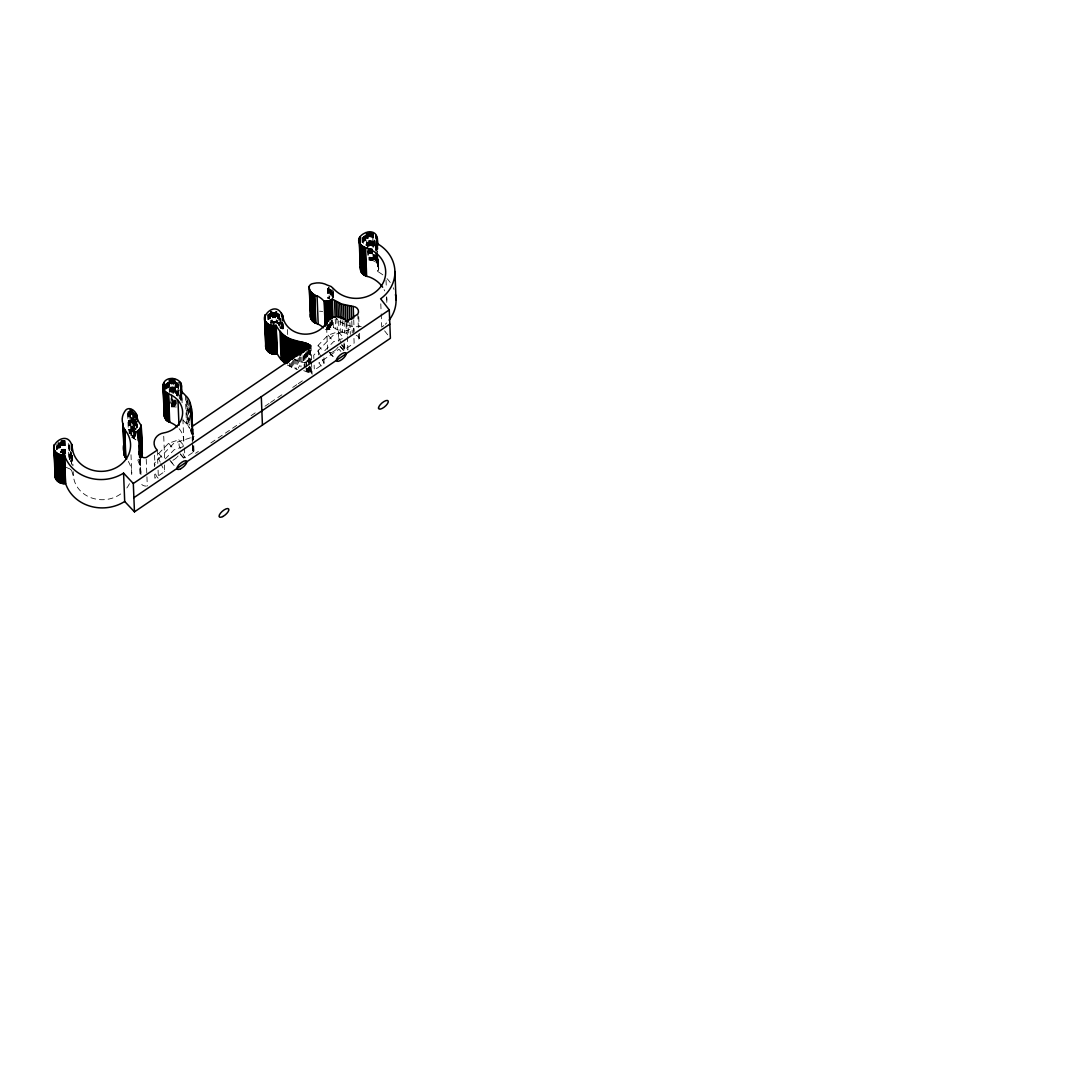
<?xml version="1.0" encoding="UTF-8"?>
<svg xmlns="http://www.w3.org/2000/svg" width="1076" height="1076" viewBox="0 0 1076 1076"><rect width="100%" height="100%" fill="white"/><g stroke="black" fill="none" stroke-linecap="round" stroke-linejoin="round"><path stroke-width="0.75" stroke-dasharray="5 3.75" d="M140.943 474.664L140.405 459.425M192.443 446.634L193.814 453.521L193.546 446.849M382.827 274.878A38.427 34.082 -2.3 0 0 377.985 271.73C380.985 265.974 374.838 258.966 368.517 260.177M160.203 462.115L158.912 459.412L158.683 453.494L168.636 443.272L178.872 439.788L184.426 446.271L174.191 449.755L165.341 458.833M318.496 354.945L318.106 345.369L328.072 335.147L338.308 331.664L342.935 337.07M324.777 350.709L333.627 341.63L342.397 338.644M325.234 329.673L329.538 329.471L333.385 327.454L333.116 320.782M164.426 464.94L164.695 471.57L154.89 478.228L154.688 473.265M182.974 453.816L184.897 457.865L194.702 451.221M341.764 344.347L344.333 349.74L354.139 343.096L353.91 337.42M195.59 453.305L198.361 451.422M210.856 442.949L239.988 423.191M251.085 415.672L258.025 410.965M264.965 406.257L269.121 403.433M270.506 402.491L283.001 394.031M292.712 387.441L296.868 384.616M298.254 383.675L303.809 379.909M138.764 459.519L137.836 460.071L139.974 465.814L140.956 472.875M176.329 406.97L170.99 406.849L170.788 401.846M303.701 370.628L311.448 373.749L311.112 365.41M333.385 327.454L340.836 331.623L348.382 333.99L347.978 323.984M287.346 365.046L297.447 369.552M131.797 437.286L135.872 439.828L135.536 431.489M66.228 467.374L70.088 469.042M70.438 469.324L71.419 470.266M340.635 346.781L345.934 352.968M339.841 346.257L344.091 351.206M328.072 335.147L333.627 341.63M340.863 351.381L339.021 349.216L318.819 362.921L322.518 367.239M330.036 352.915L335.335 359.102M329.243 352.39L334.555 358.577M318.106 345.369L323.661 351.852M180.136 453.668L186.498 461.093M180.405 454.381L185.718 460.568M168.636 443.272L174.191 449.755M169.537 459.802L174.837 465.989M170.869 461.752L177.231 469.176M158.683 453.494L164.224 459.977M183.122 420.38A32.267 28.622 -2.3 0 1 186.471 423.715L189.766 428.477M384.63 330.87L388.476 335.806M71.715 470.602L73.572 477.246A29.2 25.905 -2.3 0 0 92.59 498.255A29.2 25.905 -2.3 0 0 122.476 492.593M338.55 337.595L341.119 342.988M318.348 351.287L321.563 358.039M322.208 359.397L324.132 363.446L314.326 370.104L314.125 365.141M180.405 448.423L179.114 445.72L178.872 439.788M160.835 463.474L164.695 471.57M190.304 429.499L192.927 439.264M344.105 344.078L344.333 349.74M157.271 450.131L157.809 463.474M158.078 470.158L158.414 478.497A11.54 10.235 -2.3 0 1 155.226 471.893M386.028 280.096L386.365 288.435M386.701 296.774L386.835 300.11M380.796 303.809L381.133 312.148M381.2 313.815L381.738 327.158M377.663 244.05L378.066 252.349M378.322 259.02L378.658 269.067M377.595 244.481L377.73 252.349M377.999 259.02L378.51 269.915M377.125 242.396L377.663 251.986M377.636 253.613L378.268 270.749M376.963 242.799L377.38 251.555M377.367 252.806L378.106 271.152M376.775 243.189L377.057 251.649M377.232 252.833L377.851 271.677M376.735 245.785L376.936 250.789M377.205 257.46L377.474 264.131M376.479 245.422L376.748 252.093M376.815 253.761L377.219 263.768M376.277 246.74L376.412 250.076M376.681 256.747L376.95 263.418M375.981 246.404L376.116 249.74M376.183 251.407L376.654 263.082M375.672 246.081L375.806 249.417M376.075 256.088L376.344 262.759M375.134 240.768L375.537 250.775M375.605 252.443L376.008 262.45M374.784 240.473L375.12 248.825M375.389 255.496L375.659 262.167M374.421 240.204L374.757 248.543M375.026 255.214L375.295 261.885M374.031 239.948L374.367 248.287M374.636 254.958L374.905 261.629M373.372 233.035L373.977 248.045M374.246 254.716L374.515 261.387M372.955 232.819L373.56 247.83M373.829 254.501L374.098 261.172M372.673 235.953L373.143 247.628M373.399 254.299L373.668 260.97M372.094 232.429L372.7 247.44M372.969 254.124L373.238 260.796M371.65 232.268L372.256 247.292M372.323 248.959L372.794 260.634M371.193 232.134L371.798 247.144M371.866 248.812L372.336 260.5M370.736 232.012L371.341 247.036M371.408 248.704L371.879 260.379M370.265 231.918L370.87 246.929M370.938 248.596L371.408 260.284M369.794 231.851L370.386 246.861M370.453 248.529L370.924 260.204M369.31 231.797L369.915 246.808M369.983 248.475L370.453 260.15M368.826 231.77L369.431 246.781M369.498 248.448L369.969 260.123M368.409 233.425L368.947 246.767M369.014 248.435L369.485 260.123M367.858 231.77L368.463 246.794M368.53 248.462L369.001 260.136M367.454 233.479L368.315 255.173M366.97 233.546L367.844 255.227M366.499 233.626L366.97 245.301M367.037 246.969L367.373 255.308M365.961 232.066L366.499 245.409M365.625 235.523L366.028 245.53M365.181 235.671L365.517 244.01M364.724 235.832L365.06 244.185M364.293 236.021L364.63 244.373M363.876 236.236L364.132 242.907M363.459 236.464L363.728 243.136M363.123 238.374L363.325 243.378M362.746 238.643L362.881 241.979M362.316 237.258L362.518 242.261M361.966 237.554L362.168 242.557M358.725 316.613L359.128 326.62M359.397 333.291L359.666 339.962M357.81 314.071L358.348 327.427M358.617 334.098L358.94 342.437M353.722 319.801L354.192 331.475M353.735 332.955L353.547 328.22L333.372 335.08L313.721 355.228L313.856 358.537M351.785 321.28L352.255 332.968M349.875 322.679L350.346 334.354M346.754 321.616L347.292 334.959M347.36 336.627L347.898 349.982A11.54 10.235 -2.3 0 0 341.576 345.504M346.042 323.513L346.445 333.533M344.064 321.307L344.535 332.982M344.051 342.935L344.374 350.91M342.195 320.661L342.666 332.336M340.366 319.935L340.836 331.623M338.644 320.796L339.048 330.816M338.308 331.664L338.698 341.24M336.842 318.24L337.313 329.928M335.228 318.94L335.631 328.947M333.345 291.609L333.547 296.613M332.901 287.938L333.304 297.944M332.78 292.632L332.982 297.635M332.444 292.322L332.645 297.326M332.027 290.372L332.296 297.043M331.65 290.103L331.919 296.774M331.26 289.847L331.529 296.519M332.202 319.76L332.538 328.113M330.924 291.287L331.193 297.958M331.811 320.016L332.148 328.355M330.44 289.404L330.776 297.743M331.408 320.258L331.744 328.597M330.009 289.202L330.345 297.554M330.978 320.473L331.314 328.812M329.579 289.041L329.915 297.38M330.614 322.329L330.883 329M329.054 287.211L329.525 298.886M330.171 322.504L330.44 329.175M328.597 287.077L329.068 298.765M329.727 322.666L329.996 329.337M328.207 288.637L328.61 298.644M329.337 324.468L329.538 329.471M327.736 288.556L328.14 298.563M327.4 288.422L327.803 298.442M328.866 324.575L329.068 329.579M328.395 324.656L328.597 329.673M327.911 324.737L328.113 329.74M327.427 324.777L327.629 329.781M326.956 324.804L327.144 329.807M326.647 327.494L327.507 349.189M323.903 357.77L324.172 364.616M310.991 345.907L311.596 360.917M311.489 362.451L312.134 374.273M310.507 350.386L311.045 363.728M309.996 350.023L310.924 373.385M309.458 349.687L310.063 364.697M310.13 366.365L310.399 373.036M308.906 349.364L309.511 364.374M309.579 366.042L309.848 372.713M308.341 349.054L309.014 365.746M309.081 367.414L309.283 372.417M307.83 350.44L308.435 365.45M308.503 367.131L308.691 372.135M307.306 351.852L307.709 361.859M307.978 368.53L308.113 371.866M306.7 351.61L307.104 361.617M307.373 368.288L307.507 371.624M306.149 353.049L306.687 366.391M306.754 368.073L306.889 371.408M305.53 352.847L306.068 366.203M306.135 367.871L306.27 371.207M304.965 354.34L305.302 362.679M304.333 354.192L304.871 367.535M303.755 355.726L304.226 367.4M303.096 355.618L303.432 363.957M301.858 357.124L302.181 365.463M300.608 356.963L300.998 366.97M299.357 356.748L299.76 366.755M298.2 358.16L298.59 368.18M297.043 359.532L297.38 367.884M295.833 359.196L296.236 369.202M294.649 358.819L295.053 368.826M293.546 360.07L293.882 368.409M292.47 361.267L292.726 367.938M291.408 362.437L291.609 367.441M290.359 363.567L290.493 366.903M289.283 362.989L289.417 366.324M287.453 329.538L287.655 334.542M283.176 323.728L283.445 331.435M282.88 323.513L283.109 331.543M282.584 324.279L282.988 331.247M282.369 322.316L282.706 330.655M282.208 322.033L282.544 330.372M281.912 323.15L282.181 329.821M281.71 322.881L281.979 329.552M281.495 322.612L281.764 329.296M281.28 322.37L281.549 329.041M280.917 318.792L281.307 328.799M280.661 318.55L281.065 328.557M280.419 318.321L280.809 328.328M280.15 318.106L280.554 328.113M279.948 319.572L280.285 327.911M279.464 314.367L280.002 327.709M279.168 314.179L279.639 325.853M278.872 313.99L279.343 325.678M278.63 315.497L279.034 325.503M278.254 313.667L278.711 325.356M277.931 313.533L278.334 323.54M277.595 313.398L277.998 323.405M277.272 313.264L277.662 323.284M276.855 311.489L277.326 323.163M276.519 311.394L276.989 323.069M276.169 311.3L276.64 322.988M275.819 311.233L276.29 322.908M275.537 312.834L275.927 322.84M275.174 312.793L275.577 322.8M274.81 312.753L275.214 322.76M274.447 312.726L274.851 322.733M274.098 312.712L274.488 322.719M273.734 312.712L274.205 324.387M273.371 312.726L273.842 324.401M273.008 312.753L273.479 324.427M272.645 312.793L273.116 324.468M272.295 312.847L272.685 322.854M271.865 311.233L272.336 322.921M271.515 311.314L271.986 322.988M271.165 311.394L271.636 323.082M270.816 311.502L271.286 323.177M270.479 311.61L270.95 323.284M270.211 313.398L270.614 323.419M269.874 313.533L270.211 321.885M269.551 313.681L269.888 322.02M269.242 313.842L269.578 322.181M268.933 314.004L269.202 320.688M268.623 314.192L268.892 320.863M268.327 314.38L268.529 319.384M268.045 314.582L268.247 319.585M267.763 314.784L267.964 319.787M193.088 429.028L193.599 439.237M193.761 445.706L194.097 454.059M192.685 425.155L193.276 440.178M192.631 429.62L193.034 439.627M193.29 446.298L193.559 452.983M192.335 427.401L192.981 440.393M193.061 445.76L193.33 452.431M192.12 426.849L192.685 440.42M192.927 446.863L193.129 451.866M191.931 429.042L192.469 439.869M192.591 445.72L192.954 451.301M191.703 428.288L192.335 441.819M192.214 442.814L192.671 450.158M191.474 429.311L191.609 432.646M191.084 428.248L191.219 431.584M189.43 407.817L189.632 412.821M188.905 406.795L189.632 425.141M188.125 400.797L189.201 427.481M187.506 399.815L188.582 426.513M186.78 397.192L187.923 425.558M186.282 401.267L187.224 424.63M185.341 395.363L186.471 423.715M184.494 447.925L184.897 457.865M182.113 402.774L181.777 394.757L181.952 402.854M182.893 418.927L183.767 440.622M181.508 394.69L181.763 402.236M181.118 394.663L181.454 399.963M181.091 395.914L181.091 399.559M180.741 394.838L180.943 399.855M180.58 395.134L180.701 400.218M180.297 394.946L180.499 399.949M180.082 394.69L180.284 399.694M178.643 382.061L178.912 388.745M179.181 395.417L179.315 398.752M178.508 385.195L178.643 388.53M178.71 390.198L179.046 398.537M178.239 384.979L178.374 388.315M178.441 389.983L178.697 396.667M177.944 384.791L178.078 388.127M178.145 389.794L178.414 396.466M177.661 384.603L177.782 387.938M177.849 389.606L178.118 396.277M177.284 382.76L177.822 396.103M176.975 382.599L177.513 395.941M176.666 382.451L177.19 395.793M176.329 382.303L176.868 395.645M176.007 382.168L176.545 395.524M175.67 382.061L176.141 393.735M175.2 378.618L175.805 393.628M176.074 400.299L176.208 403.635M174.984 381.859L175.455 393.534M175.724 400.205L175.993 406.876M174.5 378.429L175.106 393.453M175.375 400.124L175.644 406.795M174.151 378.362L174.756 393.372M175.025 400.057L175.294 406.728M173.801 378.308L174.393 393.318M174.662 399.99L174.931 406.661M173.438 378.254L174.043 393.278M174.379 401.617L174.581 406.62M173.142 379.895L173.747 394.905M174.016 401.577L174.218 406.594M172.711 378.201L173.317 393.224M173.653 401.563L173.855 406.567M172.348 378.201L172.954 393.211M173.223 399.882L173.492 406.553M171.999 378.201L172.59 393.211M172.859 399.895L173.128 406.567M171.703 379.882L172.241 393.238M172.496 399.909L172.765 406.58M171.272 378.254L171.878 393.265M171.945 394.932L172.416 406.607M170.909 378.295L171.514 393.305M171.582 394.973L172.052 406.647M170.559 378.349L171.151 393.359M171.219 395.026L171.689 406.715M170.196 378.416L170.734 391.758M171.003 398.429L171.34 406.782M169.847 378.496L170.385 391.839M169.564 380.258L170.035 391.933M169.295 382.02L169.699 392.041M168.811 378.806L169.349 392.148M168.623 382.262L168.959 390.615M168.286 382.41L168.623 390.749M167.964 382.558L168.3 390.897M167.654 382.72L167.923 389.391M167.345 382.895L167.614 389.566M167.049 383.069L167.318 389.741M166.753 383.271L167.022 389.942M166.538 385.141L166.672 388.476M166.269 385.342L166.403 388.692M165.933 383.903L166.134 388.907M165.677 384.132L165.879 389.135M165.435 384.374L165.637 389.377M163.727 436.264L164.601 457.959M154.554 455.215L154.957 465.222M154.419 466.661L154.285 463.352L173.935 443.204L194.124 436.614M146.228 459.277L147.304 485.975M140.27 459.317L140.754 474.785M140.041 459.223L140.378 467.562M139.853 459.869L140.458 474.893M139.463 459.963L140.068 474.987M137.446 424.495L137.58 427.831M136.854 421.577L137.19 428.557M136.639 422.317L137.109 429.593M136.504 422.007L136.773 428.678M136.37 421.711L136.558 429.768M136.127 422.801L136.396 429.472M135.63 418.914L136.222 429.203M135.509 420.312L135.845 428.651M135.294 420.057L135.63 428.396M135.078 419.801L135.468 429.808M134.836 419.559L135.24 429.566M135.307 431.234L135.643 439.586M134.325 412.646L134.998 429.337M135.065 431.005L135.401 439.344M134.204 415.766L134.742 429.109M134.809 430.777L135.146 439.116M133.814 412.202L134.473 428.894M134.54 430.561L134.877 438.9M133.532 412L134.608 438.699M133.384 415.134L134.325 438.497M132.899 409.943L134.029 438.309M132.59 409.768L133.733 438.134M132.429 412.942L133.424 437.959M131.971 409.445L133.115 437.798M131.649 409.297L132.792 437.663M131.326 409.162L132.469 437.529M130.99 409.041L132.133 437.407M130.653 408.934L131.729 435.619M130.438 412.162L131.38 435.524M130.102 412.081L131.03 435.43M129.618 408.665L130.68 435.363M129.389 411.947L130.263 433.628M131.003 454.758L131.743 473.104M129.039 411.893L129.9 433.588M128.676 411.852L129.55 433.547M128.313 411.839L129.187 433.52M127.95 411.826L128.69 430.171M127.654 413.493L128.326 430.171M72.469 455.377L72.953 465.8M73.235 471.665L73.383 475.431M72.307 456.211L72.764 464.966M72.159 455.807L72.482 464.146M71.971 455.417L72.307 463.756M71.621 456.318L71.957 464.657M71.245 452.606L71.715 464.294M70.976 452.256L71.446 463.931M70.68 451.92L71.083 461.927M70.384 451.584L70.774 461.591M69.779 444.603L70.451 461.281M69.51 445.975L70.115 460.985M69.146 445.693L69.752 460.703M68.77 445.424L69.375 460.447M68.313 443.514L68.972 460.192M65.152 440.689L65.69 454.032M64.681 440.609L65.219 453.951M64.21 440.541L64.735 453.897M63.726 440.514L64.264 453.857M63.242 440.501L63.78 453.843M62.758 440.501L63.296 453.843M62.273 440.528L62.812 453.884M61.803 440.582L62.327 453.938M61.319 440.662L61.789 452.337M60.848 440.756L61.319 452.431M60.458 442.545L60.848 452.552M60 442.68L60.39 452.7M59.543 442.841L59.879 451.194M59.113 443.03L59.436 451.369M58.682 443.231L58.951 449.902M58.198 441.779L58.534 450.131M57.862 443.689L58.131 450.36M57.539 445.612L57.674 448.961M57.163 445.894L57.297 449.23M56.746 444.522L56.947 449.526M56.477 446.5L56.611 449.835M338.079 347.064A6.147 2.327 -40.6 0 1 337.528 347.857M337.097 348.409A6.147 2.327 -40.6 0 1 336.344 349.229M335.793 349.754A6.147 2.327 -40.6 0 1 332.175 352.202M331.61 352.43A6.147 2.327 -40.6 0 1 329.485 352.565M178.091 455.982A6.147 2.327 -40.6 0 1 177.419 456.816M176.908 457.354A6.147 2.327 -40.6 0 1 170.734 460.837M128.313 461.429A29.2 25.905 -2.3 0 1 131.46 477.166M129.429 483.702A29.2 25.905 -2.3 0 1 126.47 488.464M179.114 428.705A23.053 20.444 -2.3 0 1 183.014 446.19M146.349 486.096A5.851 5.192 -2.3 0 1 140.216 481.698M306.364 362.531A23.053 20.444 -2.3 0 1 294.407 359.397M386.661 322.921A38.427 34.082 -2.3 0 1 385.302 324.253M383.863 325.517A38.427 34.082 -2.3 0 1 382.357 326.714M387.051 278.644A38.427 34.082 -2.3 0 1 390.561 282.975M393.251 287.736A38.427 34.082 -2.3 0 1 393.964 289.404M386.62 297.406A29.2 25.905 -2.3 0 1 386.728 302.813M361.227 326.512A29.2 25.905 -2.3 0 1 338.51 320.554M337.38 319.653A29.2 25.905 -2.3 0 1 336.304 318.684M384.092 289.632A29.2 25.905 -2.3 0 1 384.71 290.883M356.196 335.228A5.851 5.192 -2.3 0 1 359.344 341.643M319.572 311.233A17.243 15.293 -2.3 0 1 322.652 311.489"/><path stroke-width="1.5" d="M141.292 452.35A23.053 20.444 -2.3 0 0 142.328 453.668L141.185 425.302A23.053 20.444 -2.3 0 1 137.271 418.147C137.836 411.839 128.434 404.24 124.574 411.745A17.243 15.293 -2.3 0 0 122.839 423.729L123.363 427.414L125.596 430.763A29.2 25.905 -2.3 0 1 111.648 469.634A29.2 25.905 -2.3 0 1 72.442 448.894C69.577 422.908 37.364 453.225 64.493 455.202A38.427 34.082 -2.3 0 0 122.92 473.534L123.565 473.117L124.695 501.47L134.46 511.853L390.4 338.281L389.27 309.915L380.595 298.792L381.227 298.348A38.427 34.082 -2.3 0 0 376.842 243.378C381.348 218.926 341.226 239.679 367.898 248.516A29.2 25.905 -2.3 0 1 379.989 287.655A29.2 25.905 -2.3 0 1 334.152 289.323L331.126 286.512L327.265 285.086A17.243 15.293 -2.3 0 0 313.815 283.405C304.347 284.521 311.22 295.604 317.407 295.994A23.053 20.444 -2.3 0 1 324.118 301.24L328.395 301.105L332.255 299.088L341.522 303.983L353.184 306.458A5.851 5.192 -2.3 0 1 357.81 314.071L346.754 321.616A11.54 10.235 -2.3 0 0 336.358 316.667A11.54 10.235 -2.3 0 0 326.445 322.491A23.053 20.444 -2.3 0 1 302.531 334.004A23.053 20.444 -2.3 0 1 283.028 317.474C276.263 293.977 249.524 326.606 276.142 325.409A32.267 28.622 -2.3 0 0 279.962 331.193C287.225 341.993 301.267 339.693 310.991 345.907L193.061 425.881C189.067 416.062 194.796 403.54 185.341 395.363A32.267 28.622 -2.3 0 0 180.082 390.548C187.654 378.174 162.853 372.834 163.001 386.661L164.292 416.291L166.498 420.259L170.802 422.72A23.053 20.444 -2.3 0 1 177.352 426.89M382.666 287.252A29.2 25.905 -2.3 0 0 369.041 276.882C363.553 276.25 358.133 270.735 361.065 265.046M139.261 454.96L139.53 440.958L136.692 431.718L139.893 428.934L141.265 425.302M142.395 453.668L140.485 457.999L139.342 429.647M310.413 314.313C309.283 319.478 314.152 323.109 318.536 324.347A23.053 20.444 -2.3 0 1 323.499 327.79M164.426 412.794L164.157 415.336M55.441 472.781C52.858 478.995 59.933 484.644 65.636 483.568A38.427 34.082 -2.3 0 0 124.049 501.887L124.695 501.47M266.283 342.948C263.176 349.471 271.044 355.941 277.272 353.775L276.142 325.409M134.46 511.853L133.316 483.501L389.27 309.915M133.895 497.677L389.835 324.105M163.001 386.661L164.897 391.408L169.672 394.354A23.053 20.444 -2.3 0 1 182.409 415.47A23.053 20.444 -2.3 0 1 163.592 432.929A11.54 10.235 -2.3 0 0 154.648 439.896A11.54 10.235 -2.3 0 0 157.271 450.131L146.161 457.609A5.851 5.192 -2.3 0 1 139.127 451.624M277.272 353.775A32.267 28.622 -2.3 0 0 281.105 359.545L285.382 363.634L284.252 335.282M123.565 473.117L133.316 483.501M123.579 445.262A17.243 15.293 -2.3 0 0 123.982 452.081L124.493 455.78L126.739 459.116M324.118 301.24L325.181 326.351M394.919 271.515L396.049 299.881M377.367 238.159L377.77 245.288M377.125 237.339L377.515 244.898M377.165 241.939L377.394 245.315M376.331 235.779L376.465 239.114M376.089 235.415L376.223 238.751M365.504 247.749L366.647 276.115M365.06 247.614L366.19 275.967M364.603 247.453L365.746 275.806M364.172 247.265L365.315 275.631M363.742 247.076L364.885 275.429M363.338 246.848L364.468 275.214M362.935 246.606L364.078 274.972M362.558 246.35L363.688 274.716M362.182 246.081L363.325 274.434M361.832 245.785L362.975 274.151M361.509 245.476L362.639 273.842M361.186 245.153L362.33 273.519M360.89 244.817L362.034 273.183M360.621 244.467L361.765 272.833M360.366 244.104L361.509 272.47M360.137 243.727L361.28 272.094M359.747 237.083L359.935 242.087M359.935 243.351L361.065 271.703M359.586 237.5L360.89 271.313M359.33 238.321L360.729 270.91M359.182 239.168L360.285 267.964M353.184 306.458L353.654 318.133M351.193 306.27L351.731 319.612M349.202 306.001L349.74 319.343M347.239 305.624L347.911 322.316M345.302 305.167L345.974 321.845M343.392 304.616L343.997 319.639M341.522 303.983L342.128 318.994M339.693 303.257L340.298 318.267M337.904 302.45L338.51 317.46M336.169 301.562L336.775 316.573M334.501 300.594L335.161 317.272M332.255 299.088L332.982 317.447M331.395 299.747L332.134 318.092M331.005 300.002L331.744 318.348M330.601 300.231L331.341 318.59M330.184 300.446L330.91 318.805M329.754 300.648L330.48 318.994M329.31 300.823L330.036 319.168M328.853 300.971L329.592 319.33M328.395 301.105L329.135 319.451M327.924 301.213L328.731 321.24M327.454 301.307L328.261 321.32M326.969 301.374L327.776 321.388M326.499 301.414L327.36 323.109M326.015 301.441L326.889 323.136M325.53 301.441L326.472 324.804M325.046 301.428L325.988 324.777M324.562 301.374L325.503 324.737M317.057 295.833L318.2 324.185M314.703 294.811L315.846 323.177M314.38 294.69L315.524 323.042M314.058 294.542L315.187 322.908M313.735 294.394L314.878 322.746M313.425 294.219L314.569 322.585M313.129 294.044L314.259 322.41M312.834 293.869L313.977 322.222M312.551 293.667L313.681 322.033M312.269 293.466L313.412 321.832M312 293.25L313.143 321.616M311.744 293.022L312.887 321.388M311.502 292.793L312.632 321.159M311.26 292.551L312.403 320.917M311.031 292.309L312.174 320.661M310.829 292.053L311.959 320.406M310.426 291.515L311.758 320.137M310.251 291.233L311.394 319.599M309.928 290.654L311.22 319.303M309.794 290.359L310.937 318.725M309.458 289.457L310.803 318.429M309.216 286.27L310.507 317.501M310.305 345.383L310.439 348.718M309.794 345.019L309.928 348.355M309.256 344.683L309.39 348.019M308.704 344.36L308.839 347.696M308.139 344.051L308.274 347.387M307.561 343.769L307.763 348.772M306.969 343.5L307.171 348.516M306.364 343.257L306.633 349.942M305.745 343.042L306.014 349.713M305.127 342.841L305.396 349.512M304.495 342.666L304.831 351.005M303.862 342.504L304.199 350.857M303.217 342.383L303.62 352.39M302.558 342.262L302.961 352.269M301.253 342.114L301.724 353.789M300.002 341.953L300.54 355.295M298.751 341.738L299.289 355.08M297.527 341.482L298.065 354.824M296.303 341.186L296.909 356.196M295.106 340.85L295.698 355.86M293.909 340.473L294.582 357.151M292.739 340.043L293.479 358.402M291.596 339.586L292.403 359.599M290.466 339.075L291.273 359.102M289.363 338.536L290.238 360.231M288.287 337.958L289.215 361.321M287.225 337.339L288.233 362.37M286.203 336.694L287.279 363.379M285.207 335.994L286.283 362.693M282.719 315.793L282.921 320.796M282.437 314.864L282.84 320.487M283.324 334.515L284.454 362.881M282.315 314.569L282.517 319.572M281.509 313.129L281.643 316.465M282.423 333.735L283.566 362.087M281.562 332.914L282.706 361.28M280.742 332.067L281.885 360.42M279.962 331.193L281.105 359.545M275.954 325.463L277.097 353.829M275.604 325.544L276.747 353.91M275.254 325.611L276.384 353.964M274.891 325.651L276.034 354.017M274.528 325.692L275.671 354.058M274.165 325.719L275.308 354.085M273.815 325.732L274.945 354.098M273.452 325.732L274.582 354.098M273.089 325.719L274.219 354.085M272.726 325.692L273.869 354.058M272.363 325.665L273.506 354.017M272.013 325.611L273.143 353.977M271.65 325.544L272.793 353.91M271.3 325.477L272.443 353.829M270.95 325.382L272.094 353.748M270.614 325.288L271.757 353.654M270.278 325.181L271.408 353.533M269.941 325.06L271.085 353.412M269.619 324.925L270.749 353.278M269.296 324.777L270.426 353.143M268.973 324.616L270.116 352.982M268.664 324.454L269.807 352.807M268.368 324.279L269.511 352.632M268.085 324.091L269.215 352.444M267.803 323.889L268.933 352.242M267.521 323.674L268.664 352.04M267.265 323.459L268.395 351.825M267.009 323.23L268.139 351.596M266.767 323.002L267.897 351.354M266.525 322.76L267.668 351.112M266.095 322.249L267.453 350.87M265.893 321.98L267.036 350.332M265.718 321.711L266.848 350.063M265.382 321.132L266.673 349.781M265.019 314.891L265.221 319.895M265.221 320.85L266.364 349.202M264.898 315.187L266.229 348.906M264.642 316.129L266.001 348.301M264.508 317.084L265.759 347.373M261.293 396.708L262.436 425.074M191.555 408.678L192.335 427.401M191.353 407.562L192.16 427.078M191.111 406.459L191.864 424.859M191.017 410.373L191.662 425.128M190.075 403.231L190.21 406.567M181.387 385.464L181.723 393.803M181.212 384.509L181.629 394.058M181.239 388.019L181.427 393.897M180.647 382.989L180.781 386.324M180.943 388.947L181.077 392.283M180.499 382.706L180.633 386.042M180.822 389.243L180.822 392.888M180.324 382.41L180.459 385.759M177.97 400.353L178.979 425.37M168.569 393.924L169.712 422.276M168.246 393.789L169.376 422.155M167.91 393.655L169.053 422.007M167.6 393.493L168.744 421.859M167.291 393.332L168.434 421.698M166.982 393.157L168.125 421.523M166.699 392.969L167.829 421.335M166.403 392.78L167.547 421.133M166.134 392.579L167.278 420.931M165.865 392.363L167.009 420.716M165.61 392.135L166.753 420.501M165.354 391.906L166.498 420.259M165.126 391.664L166.269 420.017M164.897 391.408L166.04 419.775M164.682 391.153L165.825 419.519M164.48 390.884L165.623 419.25M163.902 382.921L164.103 387.925M164.117 390.346L165.435 418.981M163.754 383.204L165.085 418.416M163.498 383.809L164.937 418.134M163.283 384.428L164.668 417.528M163.135 385.06L164.453 416.923M141.212 425.733L142.261 454.516M141.023 426.567L142.032 455.35M140.741 427.387L141.884 455.753M140.566 427.791L141.709 456.157M140.364 428.181L141.507 456.547M140.149 428.571L141.279 456.923M139.893 428.934L141.037 457.3M139.638 429.297L140.768 457.663M139.033 429.983L140.109 456.668M139.234 439.196L139.974 457.556M138.71 430.292L138.965 440.797M139.315 445.316L139.638 457.475M138.374 430.602L138.777 440.609M138.333 435.74L138.535 440.743M138.01 430.884L138.414 440.891M137.177 417.824L137.311 421.16M137.634 431.153L137.836 436.157M136.585 414.892L136.786 418.551M136.302 413.964L136.639 417.918M136.181 413.668L136.37 418.672M136.101 415.04L136.235 418.376M124.708 429.66L125.852 458.026M124.426 429.324L125.569 457.677M124.17 428.961L125.314 457.327M123.928 428.584L125.072 456.95M123.713 428.208L124.856 456.574M123.525 427.818L124.668 456.184M123.215 427.011L124.493 455.78M122.839 423.729L124.224 454.96M72.079 445.37L72.348 450.79M71.836 444.536L72.173 449.956M71.688 444.132L71.957 450.804M71.567 445.397L71.769 450.414M65.596 483.433L64.452 455.081L65.448 483.46M63.834 455.148L64.963 483.514M63.349 455.188L64.493 483.541M62.865 455.188L64.009 483.554M62.381 455.175L63.524 483.541M61.897 455.148L63.04 483.501M61.426 455.081L62.569 483.447M60.955 455L62.085 483.366M60.485 454.892L61.628 483.259M60.027 454.771L61.157 483.137M59.57 454.623L60.713 482.99M59.126 454.462L60.269 482.828M58.696 454.274L59.839 482.64M58.279 454.072L59.422 482.425M57.875 453.843L59.005 482.196M57.472 453.601L58.615 481.954M57.095 453.332L58.238 481.698M56.732 453.05L57.875 481.416M56.396 452.754L57.526 481.12M56.06 452.445L57.203 480.797M55.764 452.108L56.893 480.474M55.468 451.772L56.611 480.138M55.199 451.422L56.342 479.775M54.957 451.046L56.1 479.412M54.54 450.279L55.871 479.035M54.15 444.832L55.495 478.255M54.029 445.249L55.347 477.838M53.867 446.096L55.105 477.018M395.47 294.568A38.427 34.082 -2.3 0 1 389.135 320.097M336.398 360.151L336.411 360.514A6.147 2.327 -40.6 0 0 343.943 357.716A6.147 2.327 -40.6 0 0 343.742 352.861A6.147 2.327 -40.6 0 0 336.398 360.151M378.51 407.939L378.523 408.288A6.147 2.327 -40.6 0 0 386.055 405.491A6.147 2.327 -40.6 0 0 385.854 400.649A6.147 2.327 -40.6 0 0 378.51 407.939M222.772 516.547A6.147 2.327 -40.6 0 0 228.704 508.988A6.147 2.327 -40.6 0 0 220.459 513.212A6.147 2.327 -40.6 0 0 222.772 516.547M180.66 468.759A6.147 2.327 -40.6 0 0 186.592 461.214A6.147 2.327 -40.6 0 0 178.347 465.437A6.147 2.327 -40.6 0 0 180.66 468.759"/></g></svg>
